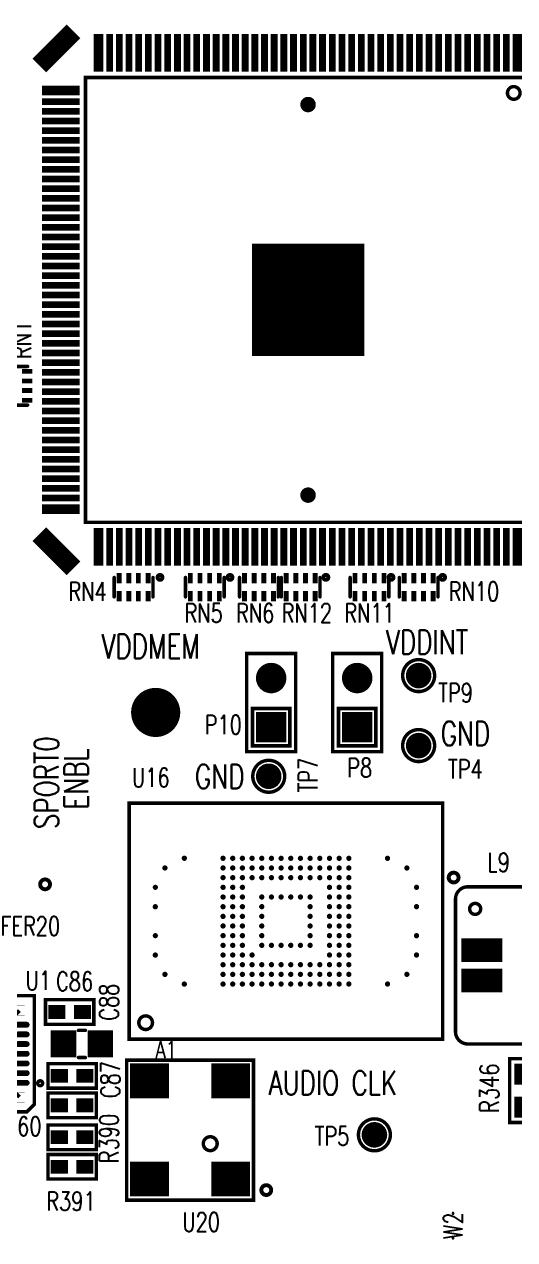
# Model space of a CAD drawing. Extents: x -3908 to 11948, y -2965 to 7442.
# Drawn here: x 1233 to 2230, y 1172 to 3646 of the extents above; entities that cross this region are included whole.
import ezdxf
from ezdxf.enums import TextEntityAlignment as Align

# ---------------------------------------------------------------- set-up
doc = ezdxf.new("R2010")
doc.units = 0
doc.header["$MEASUREMENT"] = 0
for name, pattern in [('TRMIDX_29', [2, 1, 1]), ('TRMIDX_30', [2, 1, 1]), ('TRMIDX_31', [2, 1, 1]), ('TRMIDX_32', [2, 1, 1])]:
    doc.linetypes.add(name, pattern=pattern)
doc.layers.get('0').update_dxf_attribs({"linetype": 'CONTINUOUS'})
for name, color, linetype in [('2D_LINE_26', 7, 'CONTINUOUS'), ('PADS_TOP', 9, 'CONTINUOUS'), ('PADS_XR_27', 7, 'CONTINUOUS'), ('PART_NAME_01', 7, 'CONTINUOUS'), ('PART_TOP_2DLINE_00', 7, 'CONTINUOUS'), ('PART_TOP_2DLINE_01', 7, 'CONTINUOUS'), ('PART_TOP_COPPER_01', 7, 'CONTINUOUS'), ('TEXT_26', 7, 'CONTINUOUS')]:
    doc.layers.add(name, color=color, linetype=linetype)
doc.styles.add('W5', font='simplex', dxfattribs={"width": 0.75})
doc.styles.add('W7', font='simplex', dxfattribs={"width": 0.75})

# ---------------------------------------------------------------- blocks, each defined once
blk = doc.blocks.new('DRAWING_238')
at = {"layer": '2D_LINE_26', "const_width": 8}
blk.add_lwpolyline([(10, 0, 1), (-10, 0, 1)], format="xyb", close=True, dxfattribs=at)
blk = doc.blocks.new('DRAWING_253')
at = {"layer": '2D_LINE_26', "const_width": 8}
blk.add_lwpolyline([(10, 0, 1), (-10, 0, 1)], format="xyb", close=True, dxfattribs=at)
blk = doc.blocks.new('DRAWING_419')
at = {"layer": '2D_LINE_26', "const_width": 8}
blk.add_lwpolyline([(-5, 0, 1), (5, 0, 1)], format="xyb", close=True, dxfattribs=at)
blk = doc.blocks.new('DRAWING_420')
at = {"layer": '2D_LINE_26', "const_width": 8}
blk.add_lwpolyline([(-5, 0, 1), (5, 0, 1)], format="xyb", close=True, dxfattribs=at)
blk = doc.blocks.new('DRAWING_421')
at = {"layer": '2D_LINE_26', "const_width": 8}
blk.add_lwpolyline([(-5, 0, 1), (5, 0, 1)], format="xyb", close=True, dxfattribs=at)
blk = doc.blocks.new('DRAWING_422')
at = {"layer": '2D_LINE_26', "const_width": 8}
blk.add_lwpolyline([(-5, 0, 1), (5, 0, 1)], format="xyb", close=True, dxfattribs=at)
blk = doc.blocks.new('DRAWING_423')
at = {"layer": '2D_LINE_26', "const_width": 8}
blk.add_lwpolyline([(-5, 0, 1), (5, 0, 1)], format="xyb", close=True, dxfattribs=at)
blk = doc.blocks.new('DRAWING_463')
at = {"layer": '2D_LINE_26', "const_width": 8}
blk.add_lwpolyline([(10, 0, 1), (-10, 0, 1)], format="xyb", close=True, dxfattribs=at)
blk = doc.blocks.new('PAD_6')
at = {"const_width": 50}
blk.add_lwpolyline([(0, -25, 1), (0, 25, 1)], format="xyb", close=True, dxfattribs=at)
blk = doc.blocks.new('STK_TOP_29')
at = {"layer": 'PADS_TOP'}
blk.add_blockref('PAD_6', (0, 0), dxfattribs=at)
blk = doc.blocks.new('SYM_TOP_13')
blk.add_blockref('STK_TOP_29', (0, 0))
blk = doc.blocks.new('PART_TOP_11')
blk.add_blockref('SYM_TOP_13', (0, 0))
blk = doc.blocks.new('SMOOTH_7')
at = {"const_width": 3.5}
blk.add_lwpolyline([(-1.75, 0, 1), (1.75, 0, 1)], format="xyb", close=True, dxfattribs=at)
blk = doc.blocks.new('PART_BODY_TOP_320')
at = {"layer": 'PART_TOP_2DLINE_01', "const_width": 7}
for points in [[(-50, 50), (150, 50), (150, -50), (-50, -50)], [(-38, 38), (38, 38), (38, -38), (-38, -38)]]:
    blk.add_lwpolyline(points, close=True, dxfattribs=at)
at = {"layer": 'PART_TOP_2DLINE_01'}
for p in [(-50, 50), (150, 50), (-38, 38), (38, 38), (-50, -50), (-38, -38), (38, -38), (150, -50)]:
    blk.add_blockref('SMOOTH_7', p, dxfattribs=at)
blk = doc.blocks.new('PAD_26')
at = {"const_width": 62}
blk.add_lwpolyline([(-31, 0), (31, 0)], dxfattribs=at)
blk = doc.blocks.new('STK_TOP_43')
at = {"layer": 'PADS_TOP'}
blk.add_blockref('PAD_26', (0, 0), dxfattribs=at)
blk = doc.blocks.new('PAD_25')
at = {"const_width": 31}
blk.add_lwpolyline([(0, -15.5, 1), (0, 15.5, 1)], format="xyb", close=True, dxfattribs=at)
blk = doc.blocks.new('STK_TOP_42')
at = {"layer": 'PADS_TOP'}
blk.add_blockref('PAD_25', (0, 0), dxfattribs=at)
blk = doc.blocks.new('SYM_TOP_46')
for name, p in [('PART_BODY_TOP_320', (0, 0)), ('STK_TOP_43', (0, 0)), ('STK_TOP_42', (100, 0))]:
    blk.add_blockref(name, p)
blk = doc.blocks.new('PART_TOP_25')
blk.add_blockref('SYM_TOP_46', (0, 0))
at = {"layer": 'PART_NAME_01', "style": 'W5', "width": 0.75}
blk.add_text('P8', height=38.5, rotation=270, dxfattribs=at).set_placement((-82.5, -5), align=Align.MIDDLE_CENTER)
blk = doc.blocks.new('PART_TOP_27')
blk.add_blockref('SYM_TOP_46', (0, 0))
at = {"layer": 'PART_NAME_01', "style": 'W5', "width": 0.75}
blk.add_text('P10', height=38.5, rotation=270, dxfattribs=at).set_placement((5, 97.5), align=Align.MIDDLE_CENTER)
blk = doc.blocks.new('PAD_77')
at = {"const_width": 2.5}
blk.add_lwpolyline([(-1, -1.25), (1, -1.25, 1), (1, 1.25), (-1, 1.25, 1)], format="xyb", close=True, dxfattribs=at)
blk = doc.blocks.new('STK_TOP_128')
at = {"layer": 'PADS_TOP'}
blk.add_blockref('PAD_77', (0, 0), dxfattribs=at)
blk = doc.blocks.new('SYM_TOP_102')
for p in [(-25, 0), (25, 0)]:
    blk.add_blockref('STK_TOP_128', p)
blk = doc.blocks.new('PART_TOP_77')
blk.add_blockref('SYM_TOP_102', (0, 0))
at = {"layer": 'PART_NAME_01', "style": 'W5', "width": 0.75}
blk.add_text('W2', height=38.5, dxfattribs=at).set_placement((0, 0), align=Align.MIDDLE_CENTER)
blk = doc.blocks.new('PART_BODY_TOP_378')
at = {"layer": 'PART_TOP_2DLINE_01', "const_width": 7}
blk.add_lwpolyline([(32.5, 0, 1), (-32.5, 0, 1)], format="xyb", close=True, dxfattribs=at)
blk = doc.blocks.new('PAD_42')
at = {"const_width": 26}
blk.add_lwpolyline([(0, -13, 1), (0, 13, 1)], format="xyb", close=True, dxfattribs=at)
blk = doc.blocks.new('STK_TOP_130')
at = {"layer": 'PADS_TOP'}
blk.add_blockref('PAD_42', (0, 0), dxfattribs=at)
blk = doc.blocks.new('SYM_TOP_104')
for name in ['PART_BODY_TOP_378', 'STK_TOP_130']:
    blk.add_blockref(name, (0, 0))
blk = doc.blocks.new('PART_TOP_88')
blk.add_blockref('SYM_TOP_104', (0, 0))
at = {"layer": 'PART_NAME_01', "style": 'W5', "width": 0.75}
blk.add_text('TP4', height=38.5, dxfattribs=at).set_placement((95, -47.5), align=Align.MIDDLE_CENTER)
blk = doc.blocks.new('PART_TOP_89')
blk.add_blockref('SYM_TOP_104', (0, 0))
at = {"layer": 'PART_NAME_01', "style": 'W5', "width": 0.75}
blk.add_text('TP5', height=38.5, dxfattribs=at).set_placement((-86.25, -2.5), align=Align.MIDDLE_CENTER)
blk = doc.blocks.new('PART_TOP_91')
blk.add_blockref('SYM_TOP_104', (0, 0))
at = {"layer": 'PART_NAME_01', "style": 'W5', "width": 0.75}
blk.add_text('TP7', height=38.5, rotation=90, dxfattribs=at).set_placement((80, 2.5), align=Align.MIDDLE_CENTER)
blk = doc.blocks.new('PART_TOP_93')
blk.add_blockref('SYM_TOP_104', (0, 0))
at = {"layer": 'PART_NAME_01', "style": 'W5', "width": 0.75}
blk.add_text('TP9', height=38.5, dxfattribs=at).set_placement((75, -35), align=Align.MIDDLE_CENTER)
blk = doc.blocks.new('PART_BODY_TOP_380')
at = {"layer": 'PART_TOP_2DLINE_00', "const_width": 7}
blk.add_lwpolyline([(-31, 18, 1), (-51, 38, 1)], format="xyb", close=True, dxfattribs=at)
at = {"layer": 'PART_TOP_2DLINE_01', "const_width": 7}
blk.add_lwpolyline([(-129, 143), (129, 143), (129, -142), (-129, -142)], close=True, dxfattribs=at)
at = {"layer": 'PART_TOP_2DLINE_01'}
for p in [(-129, 143), (129, 143), (-129, -142), (129, -142)]:
    blk.add_blockref('SMOOTH_7', p, dxfattribs=at)
blk = doc.blocks.new('PAD_84')
at = {"const_width": 71}
blk.add_lwpolyline([(-39.5, 0), (39.5, 0)], dxfattribs=at)
blk = doc.blocks.new('STK_TOP_133')
at = {"layer": 'PADS_TOP'}
blk.add_blockref('PAD_84', (0, 0), dxfattribs=at)
blk = doc.blocks.new('STK_TOP_132')
at = {"layer": 'PADS_TOP'}
blk.add_blockref('PAD_84', (0, 0), dxfattribs=at)
blk = doc.blocks.new('SYM_TOP_106')
for name, p in [('STK_TOP_133', (-82.7, 100)), ('PART_BODY_TOP_380', (0, 0)), ('STK_TOP_132', (82.7, 100)), ('STK_TOP_132', (-82.7, -100)), ('STK_TOP_132', (82.7, -100))]:
    blk.add_blockref(name, p)
blk = doc.blocks.new('PART_TOP_98')
blk.add_blockref('SYM_TOP_106', (0, 0))
at = {"layer": 'PART_NAME_01', "style": 'W5', "width": 0.75}
blk.add_text('U20', height=38.5, rotation=180, dxfattribs=at).set_placement((-22.5, 187.5), align=Align.MIDDLE_CENTER)
blk = doc.blocks.new('PART_BODY_TOP_404')
at = {"layer": 'PART_TOP_2DLINE_00', "const_width": 7}
blk.add_lwpolyline([(-240.2, -318.9), (-240.2, 318.9), (240.2, 318.9), (240.2, -318.9)], close=True, dxfattribs=at)
blk.add_lwpolyline([(-220.6, 285.4, 1), (-192.8, 285.4, 1)], format="xyb", close=True, dxfattribs=at)
at = {"layer": 'PART_TOP_2DLINE_00'}
for p in [(-240.2, 318.9), (240.2, 318.9), (-240.2, -318.9), (240.2, -318.9)]:
    blk.add_blockref('SMOOTH_7', p, dxfattribs=at)
blk = doc.blocks.new('PAD_16')
blk.add_lwpolyline([(0, 0, 1), (0, 0, 1)], format="xyb", close=True)
blk = doc.blocks.new('STK_TOP_141')
at = {"layer": 'PADS_TOP'}
blk.add_blockref('PAD_16', (0, 0), dxfattribs=at)
blk = doc.blocks.new('PAD_100')
at = {"const_width": 5.31}
blk.add_lwpolyline([(0, -2.7, 1), (0, 2.7, 1)], format="xyb", close=True, dxfattribs=at)
blk = doc.blocks.new('STK_TOP_159')
at = {"layer": 'PADS_TOP'}
blk.add_blockref('PAD_100', (0, 0), dxfattribs=at)
blk = doc.blocks.new('SYM_TOP_130')
for name, p in [('PART_BODY_TOP_404', (0, 0)), ('STK_TOP_141', (-128, 265.7)), ('STK_TOP_159', (-108.3, 246.1)), ('STK_TOP_141', (-108.3, 265.7)), ('STK_TOP_141', (-88.6, 265.7)), ('STK_TOP_159', (-68.9, 265.7)), ('STK_TOP_141', (-49.2, 265.7)), ('STK_TOP_159', (-29.5, 265.7)), ('STK_TOP_141', (-9.8, 265.7)), ('STK_TOP_141', (9.8, 265.7)), ('STK_TOP_159', (29.5, 265.7)), ('STK_TOP_141', (49.2, 265.7)), ('STK_TOP_159', (68.9, 265.7)), ('STK_TOP_141', (88.6, 265.7)), ('STK_TOP_159', (108.3, 246.1)), ('STK_TOP_141', (108.3, 265.7)), ('STK_TOP_141', (128, 265.7)), ('STK_TOP_141', (-128, 246.1)), ('STK_TOP_141', (-128, 226.4)), ('STK_TOP_141', (-108.3, 226.4)), ('STK_TOP_141', (-88.6, 246.1)), ('STK_TOP_141', (-88.6, 226.4)), ('STK_TOP_141', (-68.9, 246.1)), ('STK_TOP_141', (-68.9, 226.4)), ('STK_TOP_141', (-49.2, 246.1)), ('STK_TOP_141', (-49.2, 226.4)), ('STK_TOP_141', (-29.5, 246.1)), ('STK_TOP_141', (-29.5, 226.4)), ('STK_TOP_141', (-9.8, 246.1)), ('STK_TOP_141', (-9.8, 226.4)), ('STK_TOP_141', (9.8, 246.1)), ('STK_TOP_141', (9.8, 226.4)), ('STK_TOP_141', (29.5, 246.1)), ('STK_TOP_141', (29.5, 226.4)), ('STK_TOP_141', (49.2, 246.1)), ('STK_TOP_141', (49.2, 226.4)), ('STK_TOP_141', (68.9, 246.1)), ('STK_TOP_141', (68.9, 226.4)), ('STK_TOP_141', (88.6, 246.1)), ('STK_TOP_141', (88.6, 226.4)), ('STK_TOP_141', (108.3, 226.4)), ('STK_TOP_141', (128, 246.1)), ('STK_TOP_141', (128, 226.4)), ('STK_TOP_159', (-128, 206.7)), ('STK_TOP_141', (-108.3, 206.7)), ('STK_TOP_141', (-88.6, 206.7)), ('STK_TOP_141', (-68.9, 206.7)), ('STK_TOP_141', (-49.2, 206.7)), ('STK_TOP_141', (-29.5, 206.7)), ('STK_TOP_141', (-9.8, 206.7)), ('STK_TOP_141', (9.8, 206.7)), ('STK_TOP_141', (29.5, 206.7)), ('STK_TOP_141', (49.2, 206.7)), ('STK_TOP_141', (68.9, 206.7)), ('STK_TOP_141', (88.6, 206.7)), ('STK_TOP_141', (108.3, 206.7)), ('STK_TOP_159', (128, 206.7)), ('STK_TOP_141', (-128, 187)), ('STK_TOP_141', (-108.3, 187)), ('STK_TOP_141', (-88.6, 187)), ('STK_TOP_141', (-68.9, 187)), ('STK_TOP_141', (-49.2, 187)), ('STK_TOP_141', (-29.5, 187)), ('STK_TOP_141', (-9.8, 187)), ('STK_TOP_141', (9.8, 187)), ('STK_TOP_141', (29.5, 187)), ('STK_TOP_141', (49.2, 187)), ('STK_TOP_141', (68.9, 187)), ('STK_TOP_141', (88.6, 187)), ('STK_TOP_141', (108.3, 187)), ('STK_TOP_141', (128, 187)), ('STK_TOP_141', (-128, 167.3)), ('STK_TOP_141', (-108.3, 167.3)), ('STK_TOP_141', (-88.6, 167.3)), ('STK_TOP_141', (-68.9, 167.3)), ('STK_TOP_141', (-49.2, 167.3)), ('STK_TOP_141', (-29.5, 167.3)), ('STK_TOP_141', (-9.8, 167.3)), ('STK_TOP_141', (9.8, 167.3)), ('STK_TOP_141', (29.5, 167.3)), ('STK_TOP_141', (49.2, 167.3)), ('STK_TOP_141', (68.9, 167.3)), ('STK_TOP_141', (88.6, 167.3)), ('STK_TOP_141', (108.3, 167.3)), ('STK_TOP_141', (128, 167.3)), ('STK_TOP_159', (-128, 128)), ('STK_TOP_141', (-128, 147.6)), ('STK_TOP_159', (-108.3, 128)), ('STK_TOP_141', (-108.3, 147.6)), ('STK_TOP_159', (-88.6, 128)), ('STK_TOP_141', (-88.6, 147.6)), ('STK_TOP_159', (-68.9, 128)), ('STK_TOP_141', (-68.9, 147.6)), ('STK_TOP_159', (-49.2, 128)), ('STK_TOP_141', (-49.2, 147.6)), ('STK_TOP_159', (-29.5, 128)), ('STK_TOP_141', (-29.5, 147.6)), ('STK_TOP_159', (-9.8, 128)), ('STK_TOP_141', (-9.8, 147.6)), ('STK_TOP_159', (9.8, 128)), ('STK_TOP_141', (9.8, 147.6)), ('STK_TOP_159', (29.5, 128)), ('STK_TOP_141', (29.5, 147.6)), ('STK_TOP_159', (49.2, 128)), ('STK_TOP_141', (49.2, 147.6)), ('STK_TOP_159', (68.9, 128)), ('STK_TOP_141', (68.9, 147.6)), ('STK_TOP_159', (88.6, 128)), ('STK_TOP_141', (88.6, 147.6)), ('STK_TOP_159', (108.3, 128)), ('STK_TOP_141', (108.3, 147.6)), ('STK_TOP_159', (128, 128)), ('STK_TOP_141', (128, 147.6)), ('STK_TOP_159', (-128, 108.3)), ('STK_TOP_159', (-108.3, 108.3)), ('STK_TOP_159', (-88.6, 108.3)), ('STK_TOP_159', (-68.9, 108.3)), ('STK_TOP_159', (-49.2, 108.3)), ('STK_TOP_159', (-29.5, 108.3)), ('STK_TOP_159', (-9.8, 108.3)), ('STK_TOP_159', (9.8, 108.3)), ('STK_TOP_159', (29.5, 108.3)), ('STK_TOP_159', (49.2, 108.3)), ('STK_TOP_159', (68.9, 108.3)), ('STK_TOP_159', (88.6, 108.3)), ('STK_TOP_159', (108.3, 108.3)), ('STK_TOP_159', (128, 108.3)), ('STK_TOP_159', (-128, 88.6)), ('STK_TOP_159', (-108.3, 88.6)), ('STK_TOP_159', (-88.6, 88.6)), ('STK_TOP_159', (-68.9, 88.6)), ('STK_TOP_159', (-49.2, 88.6)), ('STK_TOP_159', (-29.5, 88.6)), ('STK_TOP_159', (-9.8, 88.6)), ('STK_TOP_159', (9.8, 88.6)), ('STK_TOP_159', (29.5, 88.6)), ('STK_TOP_159', (49.2, 88.6)), ('STK_TOP_159', (68.9, 88.6)), ('STK_TOP_159', (88.6, 88.6)), ('STK_TOP_159', (108.3, 88.6)), ('STK_TOP_159', (128, 88.6)), ('STK_TOP_159', (-128, 68.9)), ('STK_TOP_159', (-128, 49.2)), ('STK_TOP_159', (-108.3, 68.9)), ('STK_TOP_159', (-108.3, 49.2)), ('STK_TOP_159', (-88.6, 68.9)), ('STK_TOP_159', (-88.6, 49.2)), ('STK_TOP_159', (-68.9, 68.9)), ('STK_TOP_159', (-49.2, 49.2)), ('STK_TOP_141', (-49.2, 68.9)), ('STK_TOP_159', (-29.5, 49.2)), ('STK_TOP_141', (-29.5, 68.9)), ('STK_TOP_159', (-9.8, 49.2)), ('STK_TOP_141', (-9.8, 68.9)), ('STK_TOP_159', (9.8, 49.2)), ('STK_TOP_141', (9.8, 68.9)), ('STK_TOP_159', (29.5, 49.2)), ('STK_TOP_141', (29.5, 68.9)), ('STK_TOP_159', (49.2, 49.2)), ('STK_TOP_141', (49.2, 68.9)), ('STK_TOP_141', (68.9, 68.9)), ('STK_TOP_159', (88.6, 68.9)), ('STK_TOP_159', (88.6, 49.2)), ('STK_TOP_159', (108.3, 68.9)), ('STK_TOP_159', (108.3, 49.2)), ('STK_TOP_159', (128, 68.9)), ('STK_TOP_159', (128, 49.2)), ('STK_TOP_159', (-128, 29.5)), ('STK_TOP_159', (-108.3, 29.5)), ('STK_TOP_159', (-88.6, 29.5)), ('STK_TOP_141', (-68.9, 49.2)), ('STK_TOP_141', (-68.9, 29.5)), ('STK_TOP_159', (-49.2, 29.5)), ('STK_TOP_141', (-29.5, 29.5)), ('STK_TOP_141', (-9.8, 29.5)), ('STK_TOP_141', (9.8, 29.5)), ('STK_TOP_141', (29.5, 29.5)), ('STK_TOP_159', (49.2, 29.5)), ('STK_TOP_141', (68.9, 49.2)), ('STK_TOP_141', (68.9, 29.5)), ('STK_TOP_159', (88.6, 29.5)), ('STK_TOP_159', (108.3, 29.5)), ('STK_TOP_159', (128, 29.5)), ('STK_TOP_159', (-128, 9.8)), ('STK_TOP_159', (-108.3, 9.8)), ('STK_TOP_159', (-88.6, 9.8)), ('STK_TOP_141', (-68.9, 9.8)), ('STK_TOP_159', (-49.2, 9.8)), ('STK_TOP_141', (-29.5, 9.8)), ('STK_TOP_141', (-9.8, 9.8)), ('STK_TOP_141', (9.8, 9.8)), ('STK_TOP_141', (29.5, 9.8)), ('STK_TOP_159', (49.2, 9.8)), ('STK_TOP_141', (68.9, 9.8)), ('STK_TOP_159', (88.6, 9.8)), ('STK_TOP_159', (108.3, 9.8)), ('STK_TOP_159', (128, 9.8)), ('STK_TOP_159', (-128, -9.8)), ('STK_TOP_159', (-128, -29.5)), ('STK_TOP_159', (-108.3, -9.8)), ('STK_TOP_159', (-108.3, -29.5)), ('STK_TOP_159', (-88.6, -9.8)), ('STK_TOP_159', (-88.6, -29.5)), ('STK_TOP_141', (-68.9, -9.8)), ('STK_TOP_159', (-49.2, -9.8)), ('STK_TOP_159', (-49.2, -29.5)), ('STK_TOP_141', (-29.5, -9.8)), ('STK_TOP_141', (-9.8, -9.8)), ('STK_TOP_141', (9.8, -9.8)), ('STK_TOP_141', (29.5, -9.8)), ('STK_TOP_159', (49.2, -9.8)), ('STK_TOP_159', (49.2, -29.5)), ('STK_TOP_141', (68.9, -9.8)), ('STK_TOP_159', (88.6, -9.8)), ('STK_TOP_159', (88.6, -29.5)), ('STK_TOP_159', (108.3, -9.8)), ('STK_TOP_159', (108.3, -29.5)), ('STK_TOP_159', (128, -9.8)), ('STK_TOP_159', (128, -29.5)), ('STK_TOP_159', (-128, -49.2)), ('STK_TOP_159', (-108.3, -49.2)), ('STK_TOP_159', (-88.6, -49.2)), ('STK_TOP_141', (-68.9, -29.5)), ('STK_TOP_141', (-68.9, -49.2)), ('STK_TOP_159', (-49.2, -49.2)), ('STK_TOP_159', (-29.5, -49.2)), ('STK_TOP_141', (-29.5, -29.5)), ('STK_TOP_159', (-9.8, -49.2)), ('STK_TOP_141', (-9.8, -29.5)), ('STK_TOP_159', (9.8, -49.2)), ('STK_TOP_141', (9.8, -29.5)), ('STK_TOP_159', (29.5, -49.2)), ('STK_TOP_141', (29.5, -29.5)), ('STK_TOP_159', (49.2, -49.2)), ('STK_TOP_141', (68.9, -29.5)), ('STK_TOP_141', (68.9, -49.2)), ('STK_TOP_159', (88.6, -49.2)), ('STK_TOP_159', (108.3, -49.2)), ('STK_TOP_159', (128, -49.2)), ('STK_TOP_159', (-128, -68.9)), ('STK_TOP_159', (-108.3, -68.9)), ('STK_TOP_159', (-88.6, -68.9)), ('STK_TOP_141', (-68.9, -68.9)), ('STK_TOP_141', (-49.2, -68.9)), ('STK_TOP_141', (-29.5, -68.9)), ('STK_TOP_141', (-9.8, -68.9)), ('STK_TOP_141', (9.8, -68.9)), ('STK_TOP_141', (29.5, -68.9)), ('STK_TOP_141', (49.2, -68.9)), ('STK_TOP_141', (68.9, -68.9)), ('STK_TOP_159', (88.6, -68.9)), ('STK_TOP_159', (108.3, -68.9)), ('STK_TOP_159', (128, -68.9)), ('STK_TOP_159', (-128, -88.6)), ('STK_TOP_159', (-108.3, -88.6)), ('STK_TOP_159', (-88.6, -88.6)), ('STK_TOP_159', (-68.9, -88.6)), ('STK_TOP_159', (-49.2, -88.6)), ('STK_TOP_159', (-29.5, -88.6)), ('STK_TOP_159', (-9.8, -88.6)), ('STK_TOP_159', (9.8, -88.6)), ('STK_TOP_159', (29.5, -88.6)), ('STK_TOP_159', (49.2, -88.6)), ('STK_TOP_159', (68.9, -88.6)), ('STK_TOP_159', (88.6, -88.6)), ('STK_TOP_159', (108.3, -88.6)), ('STK_TOP_159', (128, -88.6)), ('STK_TOP_159', (-128, -108.3)), ('STK_TOP_159', (-128, -128)), ('STK_TOP_159', (-108.3, -108.3)), ('STK_TOP_159', (-108.3, -128)), ('STK_TOP_159', (-88.6, -108.3)), ('STK_TOP_159', (-88.6, -128)), ('STK_TOP_159', (-68.9, -108.3)), ('STK_TOP_159', (-68.9, -128)), ('STK_TOP_159', (-49.2, -108.3)), ('STK_TOP_159', (-49.2, -128)), ('STK_TOP_159', (-29.5, -108.3)), ('STK_TOP_159', (-29.5, -128)), ('STK_TOP_159', (-9.8, -108.3)), ('STK_TOP_159', (-9.8, -128)), ('STK_TOP_159', (9.8, -108.3)), ('STK_TOP_159', (9.8, -128)), ('STK_TOP_159', (29.5, -108.3)), ('STK_TOP_159', (29.5, -128)), ('STK_TOP_159', (49.2, -108.3)), ('STK_TOP_159', (49.2, -128)), ('STK_TOP_159', (68.9, -108.3)), ('STK_TOP_159', (68.9, -128)), ('STK_TOP_159', (88.6, -108.3)), ('STK_TOP_159', (88.6, -128)), ('STK_TOP_159', (108.3, -108.3)), ('STK_TOP_159', (108.3, -128)), ('STK_TOP_159', (128, -108.3)), ('STK_TOP_159', (128, -128)), ('STK_TOP_141', (-128, -147.6)), ('STK_TOP_141', (-108.3, -147.6)), ('STK_TOP_141', (-88.6, -147.6)), ('STK_TOP_141', (-68.9, -147.6)), ('STK_TOP_141', (-49.2, -147.6)), ('STK_TOP_141', (-29.5, -147.6)), ('STK_TOP_141', (-9.8, -147.6)), ('STK_TOP_141', (9.8, -147.6)), ('STK_TOP_141', (29.5, -147.6)), ('STK_TOP_141', (49.2, -147.6)), ('STK_TOP_141', (68.9, -147.6)), ('STK_TOP_141', (88.6, -147.6)), ('STK_TOP_141', (108.3, -147.6)), ('STK_TOP_141', (128, -147.6)), ('STK_TOP_141', (-128, -167.3)), ('STK_TOP_141', (-108.3, -167.3)), ('STK_TOP_141', (-88.6, -167.3)), ('STK_TOP_141', (-68.9, -167.3)), ('STK_TOP_141', (-49.2, -167.3)), ('STK_TOP_141', (-29.5, -167.3)), ('STK_TOP_141', (-9.8, -167.3)), ('STK_TOP_141', (9.8, -167.3)), ('STK_TOP_141', (29.5, -167.3)), ('STK_TOP_141', (49.2, -167.3)), ('STK_TOP_141', (68.9, -167.3)), ('STK_TOP_141', (88.6, -167.3)), ('STK_TOP_141', (108.3, -167.3)), ('STK_TOP_141', (128, -167.3)), ('STK_TOP_141', (-128, -187)), ('STK_TOP_141', (-108.3, -187)), ('STK_TOP_141', (-88.6, -187)), ('STK_TOP_141', (-68.9, -187)), ('STK_TOP_141', (-49.2, -187)), ('STK_TOP_141', (-29.5, -187)), ('STK_TOP_141', (-9.8, -187)), ('STK_TOP_141', (9.8, -187)), ('STK_TOP_141', (29.5, -187)), ('STK_TOP_141', (49.2, -187)), ('STK_TOP_141', (68.9, -187)), ('STK_TOP_141', (88.6, -187)), ('STK_TOP_141', (108.3, -187)), ('STK_TOP_141', (128, -187)), ('STK_TOP_159', (-128, -206.7)), ('STK_TOP_141', (-108.3, -206.7)), ('STK_TOP_141', (-88.6, -206.7)), ('STK_TOP_141', (-68.9, -206.7)), ('STK_TOP_141', (-49.2, -206.7)), ('STK_TOP_141', (-29.5, -206.7)), ('STK_TOP_141', (-9.8, -206.7)), ('STK_TOP_141', (9.8, -206.7)), ('STK_TOP_141', (29.5, -206.7)), ('STK_TOP_141', (49.2, -206.7)), ('STK_TOP_141', (68.9, -206.7)), ('STK_TOP_141', (88.6, -206.7)), ('STK_TOP_141', (108.3, -206.7)), ('STK_TOP_159', (128, -206.7)), ('STK_TOP_141', (-128, -226.4)), ('STK_TOP_141', (-128, -246.1)), ('STK_TOP_159', (-108.3, -246.1)), ('STK_TOP_141', (-108.3, -226.4)), ('STK_TOP_141', (-88.6, -226.4)), ('STK_TOP_141', (-88.6, -246.1)), ('STK_TOP_141', (-68.9, -226.4)), ('STK_TOP_141', (-68.9, -246.1)), ('STK_TOP_141', (-49.2, -226.4)), ('STK_TOP_141', (-49.2, -246.1)), ('STK_TOP_141', (-29.5, -226.4)), ('STK_TOP_141', (-29.5, -246.1)), ('STK_TOP_141', (-9.8, -226.4)), ('STK_TOP_141', (-9.8, -246.1)), ('STK_TOP_141', (9.8, -226.4)), ('STK_TOP_141', (9.8, -246.1)), ('STK_TOP_141', (29.5, -226.4)), ('STK_TOP_141', (29.5, -246.1)), ('STK_TOP_141', (49.2, -226.4)), ('STK_TOP_141', (49.2, -246.1)), ('STK_TOP_141', (68.9, -226.4)), ('STK_TOP_141', (68.9, -246.1)), ('STK_TOP_141', (88.6, -226.4)), ('STK_TOP_141', (88.6, -246.1)), ('STK_TOP_159', (108.3, -246.1)), ('STK_TOP_141', (108.3, -226.4)), ('STK_TOP_141', (128, -226.4)), ('STK_TOP_141', (128, -246.1)), ('STK_TOP_141', (-128, -265.7)), ('STK_TOP_141', (-108.3, -265.7)), ('STK_TOP_141', (-88.6, -265.7)), ('STK_TOP_159', (-68.9, -265.7)), ('STK_TOP_141', (-49.2, -265.7)), ('STK_TOP_159', (-29.5, -265.7)), ('STK_TOP_141', (-9.8, -265.7)), ('STK_TOP_141', (9.8, -265.7)), ('STK_TOP_159', (29.5, -265.7)), ('STK_TOP_141', (49.2, -265.7)), ('STK_TOP_159', (68.9, -265.7)), ('STK_TOP_141', (88.6, -265.7)), ('STK_TOP_141', (108.3, -265.7)), ('STK_TOP_141', (128, -265.7))]:
    blk.add_blockref(name, p)
blk = doc.blocks.new('PART_TOP_124')
blk.add_blockref('SYM_TOP_130', (0, 0))
at = {"layer": 'PART_NAME_01', "style": 'W5', "width": 0.75}
blk.add_text('U16', height=38.5, rotation=270, dxfattribs=at).set_placement((292.5, 275), align=Align.MIDDLE_CENTER)
blk = doc.blocks.new('PART_BODY_TOP_405')
at = {"layer": 'PART_TOP_2DLINE_01', "const_width": 7}
blk.add_lwpolyline([(-49.2, 25), (49.2, 25), (49.2, -25), (-49.2, -25)], close=True, dxfattribs=at)
at = {"layer": 'PART_TOP_2DLINE_01'}
for p in [(-49.2, 25), (49.2, 25), (-49.2, -25), (49.2, -25)]:
    blk.add_blockref('SMOOTH_7', p, dxfattribs=at)
blk = doc.blocks.new('PAD_101')
at = {"const_width": 28}
blk.add_lwpolyline([(-17.5, 0), (17.5, 0)], dxfattribs=at)
blk = doc.blocks.new('STK_TOP_168')
at = {"layer": 'PADS_TOP'}
blk.add_blockref('PAD_101', (0, 0), dxfattribs=at)
at = {"layer": 'PADS_XR_27'}
blk.add_blockref('PAD_101', (0, 0), dxfattribs=at)
blk = doc.blocks.new('SYM_TOP_131')
for name, p in [('PART_BODY_TOP_405', (0, 0)), ('STK_TOP_168', (-26, 0)), ('STK_TOP_168', (26, 0))]:
    blk.add_blockref(name, p)
blk = doc.blocks.new('PART_TOP_182')
blk.add_blockref('SYM_TOP_131', (0, 0))
at = {"layer": 'PART_NAME_01', "style": 'W5', "width": 0.75}
blk.add_text('C86', height=38.5, dxfattribs=at).set_placement((10, 62.5), align=Align.MIDDLE_CENTER)
blk = doc.blocks.new('PART_TOP_183')
blk.add_blockref('SYM_TOP_131', (0, 0))
at = {"layer": 'PART_NAME_01', "style": 'W5', "width": 0.75}
blk.add_text('C87', height=38.5, rotation=90, dxfattribs=at).set_placement((77.5, -7.5), align=Align.MIDDLE_CENTER)
blk = doc.blocks.new('PART_TOP_237')
blk.add_blockref('SYM_TOP_131', (0, 0))
at = {"layer": 'PART_NAME_01', "style": 'W5', "width": 0.75}
blk.add_text('R390', height=38.5, rotation=270, dxfattribs=at).set_placement((-75, 2.5), align=Align.MIDDLE_CENTER)
blk = doc.blocks.new('PART_TOP_239')
blk.add_blockref('SYM_TOP_131', (0, 0))
at = {"layer": 'PART_NAME_01', "style": 'W5', "width": 0.75}
blk.add_text('R60', height=38.5, rotation=180, dxfattribs=at).set_placement((100, 42.5), align=Align.MIDDLE_CENTER)
blk = doc.blocks.new('PART_BODY_TOP_429')
at = {"layer": 'PART_TOP_2DLINE_01', "const_width": 7}
for points in [[(-160, 135, -0.414214), (-135, 160), (135, 160, -0.414214), (160, 135), (160, -135, -0.414214), (135, -160), (-135, -160, -0.414214), (-160, -135)], [(-126.2, -120, 1), (-103.8, -120, 1)]]:
    blk.add_lwpolyline(points, format="xyb", close=True, dxfattribs=at)
at = {"layer": 'PART_TOP_2DLINE_01'}
for p in [(-135, 160), (-160, 135)]:
    blk.add_blockref('SMOOTH_7', p, dxfattribs=at)
blk = doc.blocks.new('PAD_102')
at = {"const_width": 48}
blk.add_lwpolyline([(-41.5, 0), (41.5, 0)], dxfattribs=at)
blk = doc.blocks.new('STK_TOP_180')
at = {"layer": 'PADS_TOP', "rotation": 90}
blk.add_blockref('PAD_102', (0, 0), dxfattribs=at)
blk = doc.blocks.new('SYM_TOP_135')
for name, p in [('PART_BODY_TOP_429', (0, 0)), ('STK_TOP_180', (-31, 106.5)), ('STK_TOP_180', (31, 106.5)), ('STK_TOP_180', (-31, -106.5)), ('STK_TOP_180', (31, -106.5))]:
    blk.add_blockref(name, p)
blk = doc.blocks.new('PART_TOP_341')
blk.add_blockref('SYM_TOP_135', (0, 0))
at = {"layer": 'PART_NAME_01', "style": 'W5', "width": 0.75}
blk.add_text('L9', height=38.5, rotation=90, dxfattribs=at).set_placement((-210, -72.5), align=Align.MIDDLE_CENTER)
blk = doc.blocks.new('PART_BODY_TOP_408')
at = {"layer": 'PART_TOP_2DLINE_01', "const_width": 7}
for points in [[(-39.4, 19.7), (-39.4, -19.7)], [(39.4, 19.7), (39.4, -19.7)]]:
    blk.add_lwpolyline(points, dxfattribs=at)
at = {"layer": 'PART_TOP_2DLINE_01'}
for p in [(-39.4, 19.7), (39.4, 19.7), (-39.4, -19.7), (39.4, -19.7)]:
    blk.add_blockref('SMOOTH_7', p, dxfattribs=at)
blk = doc.blocks.new('PAD_104')
at = {"const_width": 10}
blk.add_lwpolyline([(-10.5, 0), (10.5, 0)], dxfattribs=at)
blk = doc.blocks.new('STK_TOP_172')
at = {"layer": 'PADS_TOP', "rotation": 90}
blk.add_blockref('PAD_104', (0, 0), dxfattribs=at)
blk = doc.blocks.new('SYM_TOP_134')
for name, p in [('STK_TOP_172', (-29.5, 18.3)), ('STK_TOP_172', (-9.8, 18.3)), ('STK_TOP_172', (9.8, 18.3)), ('STK_TOP_172', (29.5, 18.3)), ('PART_BODY_TOP_408', (0, 0)), ('STK_TOP_172', (-29.5, -18.3)), ('STK_TOP_172', (-9.8, -18.3)), ('STK_TOP_172', (9.8, -18.3)), ('STK_TOP_172', (29.5, -18.3))]:
    blk.add_blockref(name, p)
blk = doc.blocks.new('PART_TOP_346')
blk.add_blockref('SYM_TOP_134', (0, 0))
at = {"layer": 'PART_NAME_01', "style": 'W5', "width": 0.75}
blk.add_text('RN1', height=38.5, rotation=180, dxfattribs=at).set_placement((-93.8, 7.5), align=Align.MIDDLE_CENTER)
blk = doc.blocks.new('PART_TOP_347')
blk.add_blockref('SYM_TOP_134', (0, 0))
at = {"layer": 'PART_NAME_01', "style": 'W5', "width": 0.75}
blk.add_text('RN10', height=38.5, rotation=180, dxfattribs=at).set_placement((-112.5, 8.7), align=Align.MIDDLE_CENTER)
blk = doc.blocks.new('PART_TOP_348')
blk.add_blockref('SYM_TOP_134', (0, 0))
at = {"layer": 'PART_NAME_01', "style": 'W5', "width": 0.75}
blk.add_text('RN11', height=38.5, rotation=180, dxfattribs=at).set_placement((0, 52.5), align=Align.MIDDLE_CENTER)
blk = doc.blocks.new('PART_TOP_349')
blk.add_blockref('SYM_TOP_134', (0, 0))
at = {"layer": 'PART_NAME_01', "style": 'W5', "width": 0.75}
blk.add_text('RN12', height=38.5, rotation=180, dxfattribs=at).set_placement((-12.5, 52.5), align=Align.MIDDLE_CENTER)
blk = doc.blocks.new('PART_TOP_361')
blk.add_blockref('SYM_TOP_134', (0, 0))
at = {"layer": 'PART_NAME_01', "style": 'W5', "width": 0.75}
blk.add_text('RN4', height=38.5, rotation=180, dxfattribs=at).set_placement((93.75, 8.75), align=Align.MIDDLE_CENTER)
blk = doc.blocks.new('PART_TOP_362')
blk.add_blockref('SYM_TOP_134', (0, 0))
at = {"layer": 'PART_NAME_01', "style": 'W5', "width": 0.75}
blk.add_text('RN5', height=38.5, rotation=180, dxfattribs=at).set_placement((2.5, 52.5), align=Align.MIDDLE_CENTER)
blk = doc.blocks.new('PART_TOP_363')
blk.add_blockref('SYM_TOP_134', (0, 0))
at = {"layer": 'PART_NAME_01', "style": 'W5', "width": 0.75}
blk.add_text('RN6', height=38.5, rotation=180, dxfattribs=at).set_placement((7.5, 52.5), align=Align.MIDDLE_CENTER)
blk = doc.blocks.new('PART_BODY_TOP_437')
at = {"layer": 'PART_TOP_2DLINE_01', "const_width": 7}
for points in [[(-7.1, 27.6), (7.1, 27.6)], [(-7.1, -27.6), (7.1, -27.6)]]:
    blk.add_lwpolyline(points, dxfattribs=at)
at = {"layer": 'PART_TOP_2DLINE_01'}
for p in [(-7.1, 27.6), (7.1, 27.6), (-7.1, -27.6), (7.1, -27.6)]:
    blk.add_blockref('SMOOTH_7', p, dxfattribs=at)
blk = doc.blocks.new('PAD_110')
at = {"const_width": 52}
blk.add_lwpolyline([(-27.5, 0), (27.5, 0)], dxfattribs=at)
blk = doc.blocks.new('STK_TOP_48')
at = {"layer": 'PADS_TOP', "rotation": 90}
blk.add_blockref('PAD_110', (0, 0), dxfattribs=at)
blk = doc.blocks.new('SYM_TOP_143')
for name, p in [('STK_TOP_48', (-37.4, 0)), ('STK_TOP_48', (37.4, 0)), ('PART_BODY_TOP_437', (0, 0))]:
    blk.add_blockref(name, p)
blk = doc.blocks.new('PART_TOP_417')
blk.add_blockref('SYM_TOP_143', (0, 0))
at = {"layer": 'PART_NAME_01', "style": 'W5', "width": 0.75}
blk.add_text('C88', height=38.5, rotation=90, dxfattribs=at).set_placement((55, 85), align=Align.MIDDLE_CENTER)
blk = doc.blocks.new('PART_BODY_TOP_436')
at = {"layer": 'PART_TOP_2DLINE_01', "const_width": 7}
blk.add_lwpolyline([(-65, 30), (65, 30), (65, -30), (-65, -30)], close=True, dxfattribs=at)
at = {"layer": 'PART_TOP_2DLINE_01'}
for p in [(-65, 30), (65, 30), (-65, -30), (65, -30)]:
    blk.add_blockref('SMOOTH_7', p, dxfattribs=at)
blk = doc.blocks.new('PAD_106')
at = {"const_width": 40}
blk.add_lwpolyline([(-21.5, 0), (21.5, 0)], dxfattribs=at)
blk = doc.blocks.new('STK_TOP_53')
at = {"layer": 'PADS_TOP'}
blk.add_blockref('PAD_106', (0, 0), dxfattribs=at)
blk = doc.blocks.new('SYM_TOP_142')
for name, p in [('PART_BODY_TOP_436', (0, 0)), ('STK_TOP_53', (-33.5, 0)), ('STK_TOP_53', (33.5, 0))]:
    blk.add_blockref(name, p)
blk = doc.blocks.new('PART_TOP_521')
blk.add_blockref('SYM_TOP_142', (0, 0))
at = {"layer": 'PART_NAME_01', "style": 'W5', "width": 0.75}
blk.add_text('R346', height=38.5, rotation=180, dxfattribs=at).set_placement((-5, -71.2), align=Align.MIDDLE_CENTER)
blk = doc.blocks.new('PART_TOP_527')
blk.add_blockref('SYM_TOP_143', (0, 0))
at = {"layer": 'PART_NAME_01', "style": 'W5', "width": 0.75}
blk.add_text('FER20', height=38.5, dxfattribs=at).set_placement((115, 70), align=Align.MIDDLE_CENTER)
blk = doc.blocks.new('PART_BODY_TOP_507')
at = {"layer": 'PART_TOP_2DLINE_00', "const_width": 7}
blk.add_lwpolyline([(-434.1, 418.5, 1), (-408.4, 418.5, 1)], format="xyb", close=True, dxfattribs=at)
at = {"layer": 'PART_TOP_2DLINE_01', "const_width": 7}
blk.add_lwpolyline([(-452.8, 452.8), (452.8, 452.8), (452.8, -452.8), (-452.8, -452.8)], close=True, dxfattribs=at)
at = {"layer": 'PART_TOP_2DLINE_01'}
for p in [(-452.8, 452.8), (452.8, 452.8), (-452.8, -452.8), (452.8, -452.8)]:
    blk.add_blockref('SMOOTH_7', p, dxfattribs=at)
blk = doc.blocks.new('PAD_115')
at = {"const_width": 5.5}
blk.add_lwpolyline([(-25.5, -2.75), (25.5, -2.75, 1), (25.5, 2.75), (-25.5, 2.75, 1)], format="xyb", close=True, dxfattribs=at)
blk = doc.blocks.new('PAD_116')
at = {"const_width": 19.7}
blk.add_lwpolyline([(-38.4, 0), (38.4, 0)], dxfattribs=at)
blk = doc.blocks.new('STK_TOP_232')
at = {"layer": 'PADS_TOP'}
blk.add_blockref('PAD_116', (0, 0), dxfattribs=at)
at = {"layer": 'PADS_XR_27'}
blk.add_blockref('PAD_115', (0, 0), dxfattribs=at)
blk = doc.blocks.new('PAD_117')
at = {"const_width": 13.8}
blk.add_lwpolyline([(-38.4, 0), (38.4, 0)], dxfattribs=at)
blk = doc.blocks.new('STK_TOP_231')
at = {"layer": 'PADS_TOP'}
blk.add_blockref('PAD_117', (0, 0), dxfattribs=at)
at = {"layer": 'PADS_XR_27'}
blk.add_blockref('PAD_115', (0, 0), dxfattribs=at)
blk = doc.blocks.new('STK_TOP_233')
at = {"layer": 'PADS_TOP', "rotation": 90}
blk.add_blockref('PAD_116', (0, 0), dxfattribs=at)
blk = doc.blocks.new('STK_TOP_234')
at = {"layer": 'PADS_TOP', "rotation": 90}
blk.add_blockref('PAD_117', (0, 0), dxfattribs=at)
at = {"layer": 'PADS_XR_27', "rotation": 90}
blk.add_blockref('PAD_115', (0, 0), dxfattribs=at)
blk = doc.blocks.new('PAD_118')
at = {"const_width": 228.3}
blk.add_lwpolyline([(-114.2, 0), (114.2, 0)], dxfattribs=at)
blk = doc.blocks.new('STK_TOP_164')
at = {"layer": 'PADS_TOP'}
blk.add_blockref('PAD_118', (0, 0), dxfattribs=at)
blk = doc.blocks.new('PAD_119')
at = {"const_width": 15.7}
blk.add_lwpolyline([(0, -7.9, 1), (0, 7.9, 1)], format="xyb", close=True, dxfattribs=at)
blk = doc.blocks.new('STK_TOP_165')
at = {"layer": 'PADS_TOP'}
blk.add_blockref('PAD_119', (0, 0), dxfattribs=at)
blk = doc.blocks.new('PAD_121')
at = {"const_width": 39.4}
blk.add_lwpolyline([(-49.2, 0), (49.2, 0)], dxfattribs=at)
blk = doc.blocks.new('STK_TOP_166')
at = {"layer": 'PADS_TOP', "rotation": 45}
blk.add_blockref('PAD_121', (0, 0), dxfattribs=at)
blk = doc.blocks.new('STK_TOP_167')
at = {"layer": 'PADS_TOP', "rotation": 135}
blk.add_blockref('PAD_121', (0, 0), dxfattribs=at)
blk = doc.blocks.new('SYM_TOP_147')
for name, p in [('PART_BODY_TOP_507', (0, 0)), ('STK_TOP_232', (-503, 426.4)), ('STK_TOP_232', (503, 426.4)), ('STK_TOP_231', (-503, 403.5)), ('STK_TOP_231', (503, 403.5)), ('STK_TOP_231', (-503, 383.9)), ('STK_TOP_231', (503, 383.9)), ('STK_TOP_231', (-503, 364.2)), ('STK_TOP_231', (-503, 344.5)), ('STK_TOP_231', (503, 364.2)), ('STK_TOP_231', (503, 344.5)), ('STK_TOP_231', (-503, 324.8)), ('STK_TOP_231', (503, 324.8)), ('STK_TOP_231', (-503, 305.1)), ('STK_TOP_231', (503, 305.1)), ('STK_TOP_231', (-503, 285.4)), ('STK_TOP_231', (-503, 265.7)), ('STK_TOP_231', (503, 285.4)), ('STK_TOP_231', (503, 265.7)), ('STK_TOP_231', (-503, 246.1)), ('STK_TOP_231', (503, 246.1)), ('STK_TOP_231', (-503, 226.4)), ('STK_TOP_231', (503, 226.4)), ('STK_TOP_231', (-503, 206.7)), ('STK_TOP_231', (503, 206.7)), ('STK_TOP_231', (-503, 187)), ('STK_TOP_231', (-503, 167.3)), ('STK_TOP_231', (503, 187)), ('STK_TOP_231', (503, 167.3)), ('STK_TOP_231', (-503, 147.6)), ('STK_TOP_231', (503, 147.6)), ('STK_TOP_231', (-503, 128)), ('STK_TOP_231', (503, 128)), ('STK_TOP_231', (-503, 108.3)), ('STK_TOP_164', (-0.2, 0.1)), ('STK_TOP_231', (503, 108.3)), ('STK_TOP_231', (-503, 88.6)), ('STK_TOP_231', (-503, 68.9)), ('STK_TOP_231', (503, 88.6)), ('STK_TOP_231', (503, 68.9)), ('STK_TOP_231', (-503, 49.2)), ('STK_TOP_231', (503, 49.2)), ('STK_TOP_231', (-503, 29.5)), ('STK_TOP_231', (503, 29.5)), ('STK_TOP_231', (-503, 9.8)), ('STK_TOP_165', (-397.6, 0)), ('STK_TOP_165', (397.6, 0)), ('STK_TOP_231', (503, 9.8)), ('STK_TOP_231', (-503, -9.8)), ('STK_TOP_231', (-503, -29.5)), ('STK_TOP_231', (503, -9.8)), ('STK_TOP_231', (503, -29.5)), ('STK_TOP_231', (-503, -49.2)), ('STK_TOP_231', (503, -49.2)), ('STK_TOP_231', (-503, -68.9)), ('STK_TOP_231', (503, -68.9)), ('STK_TOP_231', (-503, -88.6)), ('STK_TOP_231', (503, -88.6)), ('STK_TOP_231', (-503, -108.3)), ('STK_TOP_231', (-503, -128)), ('STK_TOP_231', (503, -108.3)), ('STK_TOP_231', (503, -128)), ('STK_TOP_231', (-503, -147.6)), ('STK_TOP_231', (503, -147.6)), ('STK_TOP_231', (-503, -167.3)), ('STK_TOP_231', (503, -167.3)), ('STK_TOP_231', (-503, -187)), ('STK_TOP_231', (503, -187)), ('STK_TOP_231', (-503, -206.7)), ('STK_TOP_231', (-503, -226.4)), ('STK_TOP_231', (503, -206.7)), ('STK_TOP_231', (503, -226.4)), ('STK_TOP_231', (-503, -246.1)), ('STK_TOP_231', (503, -246.1)), ('STK_TOP_231', (-503, -265.7)), ('STK_TOP_231', (503, -265.7)), ('STK_TOP_231', (-503, -285.4)), ('STK_TOP_231', (503, -285.4)), ('STK_TOP_231', (-503, -305.1)), ('STK_TOP_231', (-503, -324.8)), ('STK_TOP_231', (503, -305.1)), ('STK_TOP_231', (503, -324.8)), ('STK_TOP_231', (-503, -344.5)), ('STK_TOP_231', (503, -344.5)), ('STK_TOP_231', (-503, -364.2)), ('STK_TOP_231', (503, -364.2)), ('STK_TOP_231', (-503, -383.9)), ('STK_TOP_231', (503, -383.9)), ('STK_TOP_232', (-503, -426.4)), ('STK_TOP_231', (-503, -403.5)), ('STK_TOP_232', (503, -426.4)), ('STK_TOP_231', (503, -403.5)), ('STK_TOP_167', (-511.8, -511.8)), ('STK_TOP_233', (-426.4, -503)), ('STK_TOP_234', (-403.5, -503)), ('STK_TOP_234', (-383.9, -503)), ('STK_TOP_234', (-364.2, -503)), ('STK_TOP_234', (-344.5, -503)), ('STK_TOP_234', (-324.8, -503)), ('STK_TOP_234', (-305.1, -503)), ('STK_TOP_234', (-285.4, -503)), ('STK_TOP_234', (-265.7, -503)), ('STK_TOP_234', (-246.1, -503)), ('STK_TOP_234', (-226.4, -503)), ('STK_TOP_234', (-206.7, -503)), ('STK_TOP_234', (-187, -503)), ('STK_TOP_234', (-167.3, -503)), ('STK_TOP_234', (-147.6, -503)), ('STK_TOP_234', (-128, -503)), ('STK_TOP_234', (-108.3, -503)), ('STK_TOP_234', (-88.6, -503)), ('STK_TOP_234', (-68.9, -503)), ('STK_TOP_234', (-49.2, -503)), ('STK_TOP_234', (-29.5, -503)), ('STK_TOP_234', (-9.8, -503)), ('STK_TOP_234', (9.8, -503)), ('STK_TOP_234', (29.5, -503)), ('STK_TOP_234', (49.2, -503)), ('STK_TOP_234', (68.9, -503)), ('STK_TOP_234', (88.6, -503)), ('STK_TOP_234', (108.3, -503)), ('STK_TOP_234', (128, -503)), ('STK_TOP_234', (147.6, -503)), ('STK_TOP_234', (167.3, -503)), ('STK_TOP_234', (187, -503)), ('STK_TOP_234', (206.7, -503)), ('STK_TOP_234', (226.4, -503)), ('STK_TOP_234', (246.1, -503)), ('STK_TOP_234', (265.7, -503)), ('STK_TOP_234', (285.4, -503)), ('STK_TOP_234', (305.1, -503)), ('STK_TOP_234', (324.8, -503)), ('STK_TOP_234', (344.5, -503)), ('STK_TOP_234', (364.2, -503)), ('STK_TOP_234', (383.9, -503)), ('STK_TOP_234', (403.5, -503)), ('STK_TOP_233', (426.4, -503)), ('STK_TOP_166', (511.8, -511.8))]:
    blk.add_blockref(name, p)
blk = doc.blocks.new('PART_TOP_562')
blk.add_blockref('SYM_TOP_147', (0, 0))
blk = doc.blocks.new('PART_TOP_571')
blk.add_blockref('SYM_TOP_131', (0, 0))
at = {"layer": 'PART_NAME_01', "style": 'W5', "width": 0.75}
blk.add_text('R391', height=38.5, rotation=180, dxfattribs=at).set_placement((2.5, 70), align=Align.MIDDLE_CENTER)
blk = doc.blocks.new('SMOOTH_0$3937007874')
at = {"const_width": 0.197}
blk.add_lwpolyline([(-0.1, 0, 1), (0.1, 0, 1)], format="xyb", close=True, dxfattribs=at)
blk = doc.blocks.new('PART_BODY_TOP_351')
at = {"layer": 'PART_TOP_2DLINE_01', "const_width": 7}
blk.add_lwpolyline([(-118.1, -118.1), (118.1, -118.1), (118.1, 118.1), (-103.1, 118.1), (-118.1, 103.1)], close=True, dxfattribs=at)
blk.add_lwpolyline([(-135, 60, 1), (-125, 60, 1)], format="xyb", close=True, dxfattribs=at)
at = {"layer": 'PART_TOP_COPPER_01', "linetype": 'TRMIDX_31', "const_width": 0.394}
blk.add_lwpolyline([(-98.4, 78.7), (-78.7, 78.7), (-78.7, 98.4), (-98.4, 98.4)], close=True, dxfattribs=at)
at = {"layer": 'PART_TOP_COPPER_01', "linetype": 'TRMIDX_29', "const_width": 0.394}
blk.add_lwpolyline([(78.7, 78.7), (98.4, 78.7), (98.4, 98.4), (78.7, 98.4)], close=True, dxfattribs=at)
at = {"layer": 'PART_TOP_COPPER_01', "linetype": 'TRMIDX_30', "const_width": 0.394}
blk.add_lwpolyline([(-98.4, -98.4), (-78.7, -98.4), (-78.7, -78.7), (-98.4, -78.7)], close=True, dxfattribs=at)
at = {"layer": 'PART_TOP_COPPER_01', "linetype": 'TRMIDX_32', "const_width": 0.394}
blk.add_lwpolyline([(78.7, -98.4), (98.4, -98.4), (98.4, -78.7), (78.7, -78.7)], close=True, dxfattribs=at)
at = {"layer": 'PART_TOP_2DLINE_01'}
for p in [(-118.1, 103.1), (-103.1, 118.1), (118.1, 118.1), (-118.1, -118.1), (118.1, -118.1)]:
    blk.add_blockref('SMOOTH_7', p, dxfattribs=at)
at = {"layer": 'PART_TOP_COPPER_01'}
for p in [(-98.4, 98.4), (-98.4, 78.7), (-78.7, 98.4), (-78.7, 78.7), (78.7, 98.4), (78.7, 78.7), (98.4, 98.4), (98.4, 78.7), (-98.4, -78.7), (-98.4, -98.4), (-78.7, -78.7), (-78.7, -98.4), (78.7, -78.7), (78.7, -98.4), (98.4, -78.7), (98.4, -98.4)]:
    blk.add_blockref('SMOOTH_0$3937007874', p, dxfattribs=at)
blk = doc.blocks.new('PAD_125')
at = {"const_width": 6}
blk.add_lwpolyline([(-9, -3), (9, -3, 1), (9, 3), (-9, 3, 1)], format="xyb", close=True, dxfattribs=at)
blk = doc.blocks.new('STK_TOP_107')
at = {"layer": 'PADS_TOP'}
blk.add_blockref('PAD_125', (0, 0), dxfattribs=at)
blk = doc.blocks.new('STK_TOP_106')
at = {"layer": 'PADS_TOP', "rotation": 90}
blk.add_blockref('PAD_125', (0, 0), dxfattribs=at)
blk = doc.blocks.new('PAD_127')
at = {"const_width": 130}
blk.add_lwpolyline([(-65, 0), (65, 0)], dxfattribs=at)
blk = doc.blocks.new('STK_TOP_108')
at = {"layer": 'PADS_TOP'}
blk.add_blockref('PAD_127', (0, 0), dxfattribs=at)
blk = doc.blocks.new('PAD_129')
at = {"const_width": 8}
blk.add_lwpolyline([(-13, 0), (13, 0)], dxfattribs=at)
blk = doc.blocks.new('STK_TOP_109')
at = {"layer": 'PADS_TOP', "rotation": 45}
blk.add_blockref('PAD_129', (0, 0), dxfattribs=at)
blk = doc.blocks.new('STK_TOP_110')
at = {"layer": 'PADS_TOP', "rotation": 135}
blk.add_blockref('PAD_129', (0, 0), dxfattribs=at)
blk = doc.blocks.new('SYM_TOP_77')
for name, p in [('PART_BODY_TOP_351', (0, 0)), ('STK_TOP_106', (-59.1, 93.5)), ('STK_TOP_106', (-39.4, 93.5)), ('STK_TOP_106', (-19.7, 93.5)), ('STK_TOP_106', (0, 93.5)), ('STK_TOP_106', (19.7, 93.5)), ('STK_TOP_106', (39.4, 93.5)), ('STK_TOP_106', (59.1, 93.5)), ('STK_TOP_110', (-78.7, 78.7)), ('STK_TOP_109', (78.7, 78.7)), ('STK_TOP_108', (0, 0)), ('STK_TOP_107', (-93.5, 59.1)), ('STK_TOP_107', (93.5, 59.1)), ('STK_TOP_107', (-93.5, 39.4)), ('STK_TOP_107', (-93.5, 19.7)), ('STK_TOP_107', (93.5, 39.4)), ('STK_TOP_107', (93.5, 19.7)), ('STK_TOP_107', (-93.5, 0)), ('STK_TOP_107', (93.5, 0)), ('STK_TOP_107', (-93.5, -19.7)), ('STK_TOP_107', (93.5, -19.7)), ('STK_TOP_107', (-93.5, -39.4)), ('STK_TOP_107', (93.5, -39.4)), ('STK_TOP_107', (-93.5, -59.1)), ('STK_TOP_109', (-78.7, -78.7)), ('STK_TOP_110', (78.7, -78.7)), ('STK_TOP_107', (93.5, -59.1)), ('STK_TOP_106', (-59.1, -93.5)), ('STK_TOP_106', (-39.4, -93.5)), ('STK_TOP_106', (-19.7, -93.5)), ('STK_TOP_106', (0, -93.5)), ('STK_TOP_106', (19.7, -93.5)), ('STK_TOP_106', (39.4, -93.5)), ('STK_TOP_106', (59.1, -93.5))]:
    blk.add_blockref(name, p)
blk = doc.blocks.new('PART_TOP_592')
blk.add_blockref('SYM_TOP_77', (0, 0))
at = {"layer": 'PART_NAME_01', "style": 'W5', "width": 0.75}
blk.add_text('U1', height=38.5, rotation=180, dxfattribs=at).set_placement((-100, -130))

msp = doc.modelspace()

# ---------------------------------------------------------------- block references
for name, p, rotation in [('PART_TOP_562', (1810, 3085), 270), ('PART_TOP_346', (1220, 2910), 270), ('PART_TOP_361', (1455, 2500), 180), ('PART_TOP_362', (1600, 2500), 180), ('PART_TOP_363', (1710, 2500), 180), ('PART_TOP_349', (1795, 2500), 180), ('PART_TOP_348', (1935, 2500), 180), ('PART_TOP_347', (2035, 2500), 180), ('PART_TOP_27', (1735, 2215), 90), ('PART_TOP_25', (1910, 2215), 90), ('PART_TOP_11', (1500, 2245), 180), ('PART_TOP_124', (1765, 1820), 90), ('PART_TOP_341', (2270, 1730), 270), ('PART_TOP_592', (1135, 1550), 180), ('PART_TOP_98', (1570, 1395), 180), ('PART_TOP_521', (2250, 1475), 270), ('PART_TOP_239', (1330, 1445), 180), ('PART_TOP_237', (1330, 1380), 180), ('PART_TOP_571', (1330, 1320), 180), ('PART_TOP_77', (2105, 1200), 90)]:
    msp.add_blockref(name, p, dxfattribs=dict(rotation=rotation))
for name, p in [('DRAWING_419', (1508.8, 2520)), ('DRAWING_420', (1651.2, 2520)), ('DRAWING_421', (1846.2, 2520)), ('DRAWING_423', (1978.8, 2520)), ('DRAWING_422', (2083.8, 2520)), ('PART_TOP_93', (2035, 2320)), ('PART_TOP_88', (2035, 2177.5)), ('PART_TOP_91', (1730, 2115)), ('DRAWING_253', (1275, 1895)), ('DRAWING_463', (2106.2, 1908.8)), ('PART_TOP_527', (1130, 1740)), ('PART_TOP_182', (1325, 1635)), ('PART_TOP_417', (1350, 1570)), ('PART_TOP_183', (1330, 1505)), ('PART_TOP_89', (1945, 1385)), ('DRAWING_238', (1725, 1272.5))]:
    msp.add_blockref(name, p)

# ---------------------------------------------------------------- texts
at = {"layer": 'TEXT_26', "width": 0.75}
for s, height, style, p in [('VDDMEM', 49, 'W7', (1390, 2355)), ('VDDINT', 49, 'W7', (1968.8, 2363.8)), ('GND', 49, 'W7', (2080, 2177.5)), ('GND', 49, 'W7', (1580, 2090)), ('A1', 35, 'W5', (1500, 1541.2)), ('AUDIO CLK', 49, 'W7', (1730, 1466.2))]:
    msp.add_text(s, height=height, dxfattribs=dict(at, style=style)).set_placement(p)
at = {"layer": 'TEXT_26', "style": 'W7', "width": 0.75}
for s, p in [('SPORT0', (1302.5, 2007.5)), ('ENBL', (1362.5, 2047.5))]:
    msp.add_text(s, height=49, rotation=90, dxfattribs=at).set_placement(p)

doc.saveas('drawing.dxf')
